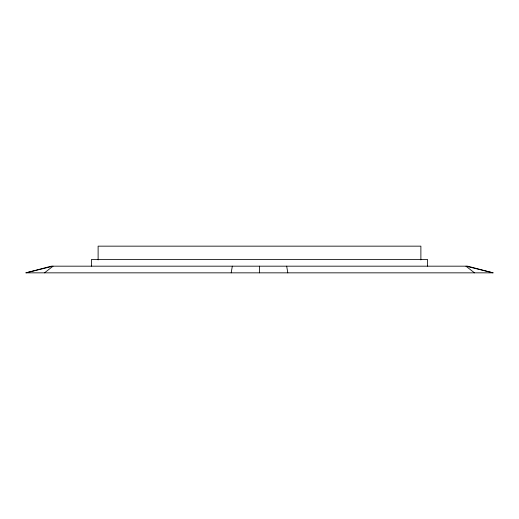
<?xml version="1.0" encoding="UTF-8"?>
<svg xmlns="http://www.w3.org/2000/svg" width="519" height="519" viewBox="0 0 519 519"><rect width="100%" height="100%" fill="white"/><g stroke="black" fill="none" stroke-linecap="round" stroke-linejoin="round"><path stroke-width="0.78" d="M231.195 272.845L232.324 266.176M44.485 272.845L53.087 266.176L25.95 272.845L493.05 272.845L467.69 266.176L51.31 266.176L25.95 272.845M493.05 272.845L465.913 266.176L474.515 272.845M286.676 266.176L287.805 272.845M427.572 266.176L427.572 259.5L91.428 259.5L91.428 266.176M420.883 259.902L420.883 246.155L98.117 246.155L98.117 259.902M259.5 266.176L259.5 272.845"/></g></svg>
